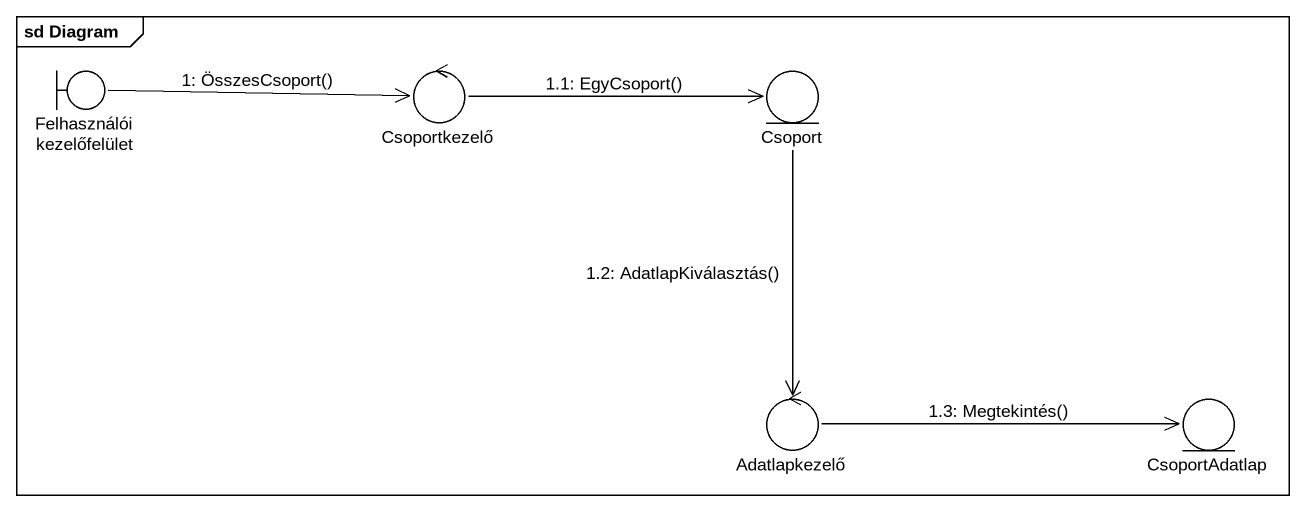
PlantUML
@startuml
mainframe sd Diagram
boundary "Felhasználói kezelőfelület" as Felhasználói_kezelőfelület
control Csoportkezelő
entity Csoport
control Adatlapkezelő
entity CsoportAdatlap
Felhasználói_kezelőfelület -right-> Csoportkezelő : 1: ÖsszesCsoport()
Csoportkezelő -right-> Csoport : 1.1: EgyCsoport()
Csoport --> Adatlapkezelő : 1.2: AdatlapKiválasztás()
Adatlapkezelő -right-> CsoportAdatlap : 1.3: Megtekintés()
@enduml
